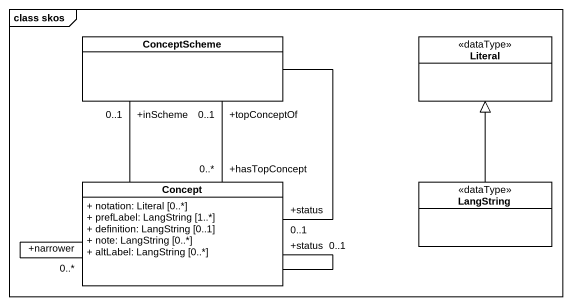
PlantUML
@startuml
mainframe class skos
hide circle
hide empty members
skinparam classAttributeIconSize 0
class ConceptScheme
class Literal <<dataType>>
class Concept {
  + notation: Literal [0..*]
  + prefLabel: LangString [1..*]
  + definition: LangString [0..1]
  + note: LangString [0..*]
  + altLabel: LangString [0..*]
}
class LangString <<dataType>>
ConceptScheme "+inScheme\n0..1" -- Concept
ConceptScheme "+topConceptOf\n0..1" -- "+hasTopConcept\n0..*" Concept
ConceptScheme -- "+status\n0..1" Concept
Concept -- "+narrower\n0..*" Concept
Concept -- "+status\n0..1" Concept
LangString -up-|> Literal
@enduml
